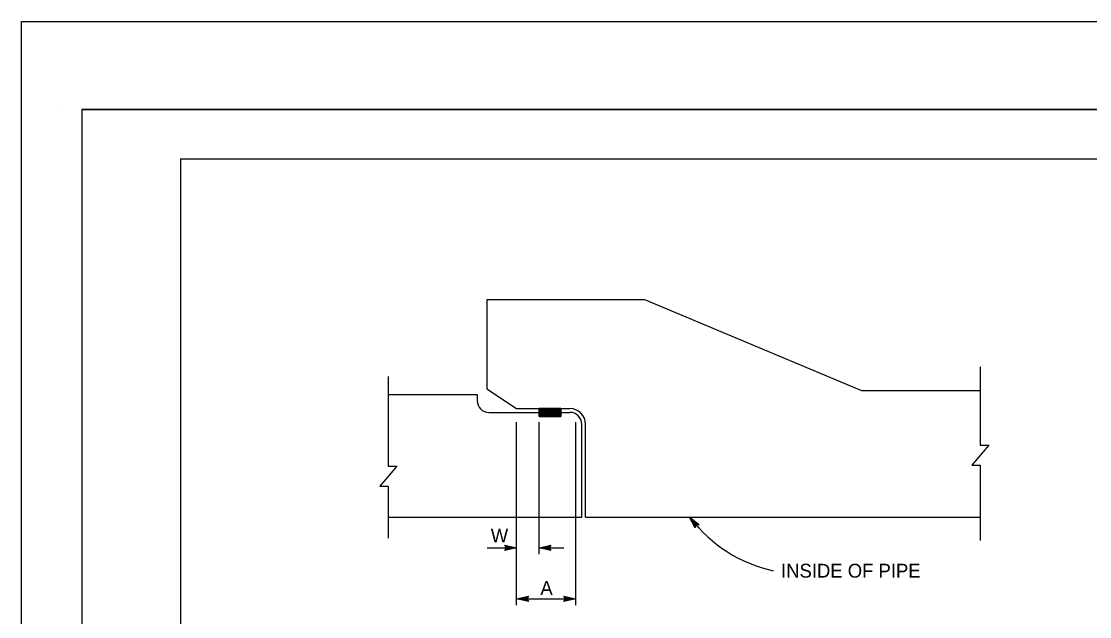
# Model space of a CAD drawing. Extents: x -894 to 866, y -476 to 714.
# Drawn here: x -894 to -353, y 412 to 714 of the extents above; entities that cross this region are included whole.
import ezdxf

# ---------------------------------------------------------------- set-up
doc = ezdxf.new("R2010")
doc.units = 0
for name, color, linetype in [('10 Sheet Format', 7, 'Continuous'), ('56 Stage 3 Anno', 7, 'Continuous'), ('57 Undefined', 7, 'Continuous'), ('60 Nongeo Data', 7, 'Continuous')]:
    doc.layers.add(name, color=color, linetype=linetype)

msp = doc.modelspace()

# ---------------------------------------------------------------- linework, layer by layer
at = {"layer": '10 Sheet Format'}
for p, q in [((-875.4157, 668.9669), (-875.4157, 668.9669)), ((-863.4257, 668.9615), (-863.4257, -431.0407)), ((-863.4257, 668.9615), (836.5777, 668.9615)), ((-813.4509, 643.9567), (811.5452, 643.9567)), ((-813.4509, 643.9567), (-813.4509, -406.0408))]:
    msp.add_line(p, q, dxfattribs=at)
for points in [[(-894.0439, 713.5635), (865.9554, 713.5635), (865.9554, -476.436), (-894.0439, -476.436)], [(-863.4257, -431.0407), (836.5777, -431.0407), (836.5777, 668.9615), (-863.4257, 668.9615)]]:
    msp.add_lwpolyline(points, close=True, dxfattribs=at)
at = {"layer": '56 Stage 3 Anno'}
for p, q in [((-643.0446, 417.8312), (-643.0446, 510.5338)), ((-631.6454, 443.693), (-631.6454, 510.5338)), ((-613.0446, 417.8312), (-613.0446, 510.5338)), ((-552.5023, 457.0213), (-555.3664, 462.461)), ((-555.3664, 462.461), (-555.3664, 462.461)), ((-555.3664, 462.461), (-550.4676, 458.75)), ((-552.3715, 457.4165), (-554.4735, 461.4091)), ((-554.4629, 461.4032), (-550.8936, 458.6961)), ((-552.2487, 457.8276), (-553.579, 460.3543)), ((-553.579, 460.3543), (-551.2727, 458.6067)), ((-552.0987, 458.1862), (-552.6853, 459.3008)), ((-552.6853, 459.3008), (-551.6983, 458.5532)), ((-551.9995, 458.4984), (-552.5023, 457.0213)), ((-552.5023, 457.0213), (-552.5023, 457.0213)), ((-550.4676, 458.75), (-551.9995, 458.4984)), ((-550.468, 458.75), (-550.468, 458.75)), ((-657.8862, 446.9737), (-643.0446, 446.9737)), ((-648.2446, 446.9737), (-649.0446, 448.3134)), ((-649.0446, 448.3134), (-649.0446, 448.3134)), ((-649.0446, 448.3134), (-643.0446, 446.9737)), ((-643.0446, 446.9737), (-649.0446, 445.6433)), ((-649.0446, 445.6433), (-648.2446, 446.9737)), ((-649.0446, 445.6433), (-649.0446, 445.6433)), ((-648.828, 447.9575), (-644.4245, 446.974)), ((-644.4355, 446.9701), (-648.8095, 446.0028)), ((-645.8072, 446.9756), (-648.6324, 446.3492)), ((-648.5942, 447.5981), (-645.8072, 446.9756)), ((-648.4182, 447.2512), (-647.1887, 446.9768)), ((-647.1887, 446.9768), (-648.3973, 446.7087)), ((-643.0446, 446.9737), (-643.0446, 446.9737)), ((-631.6454, 446.9737), (-625.6454, 448.3036)), ((-625.6454, 445.6335), (-631.6454, 446.9737)), ((-631.6454, 446.9737), (-631.6454, 446.9737)), ((-631.6454, 446.9737), (-619.0899, 446.9737)), ((-625.8619, 445.9894), (-630.2655, 446.9729)), ((-630.2545, 446.9768), (-625.8801, 447.9441)), ((-628.8824, 446.9713), (-626.0576, 447.5977)), ((-626.0958, 446.3489), (-628.8824, 446.9713)), ((-627.5013, 446.9701), (-626.2923, 447.2382)), ((-626.2718, 446.6957), (-627.5013, 446.9701)), ((-625.6454, 448.3036), (-626.4454, 446.9737)), ((-626.4454, 446.9737), (-625.6454, 445.6335)), ((-625.6454, 448.3036), (-625.6454, 448.3036)), ((-625.6454, 445.6335), (-625.6454, 445.6335)), ((-643.0446, 421.1119), (-637.0446, 422.4418)), ((-637.0446, 422.4418), (-637.8446, 421.1119)), ((-637.0446, 422.4418), (-637.0446, 422.4418)), ((-618.2446, 421.1119), (-619.0446, 422.4517)), ((-619.0446, 422.4517), (-619.0446, 422.4517)), ((-619.0446, 422.4517), (-613.0446, 421.1119)), ((-643.0446, 421.1119), (-613.0446, 421.1119)), ((-637.0446, 419.7717), (-643.0446, 421.1119)), ((-643.0446, 421.1119), (-643.0446, 421.1119)), ((-637.2611, 420.1276), (-641.6647, 421.1111)), ((-641.6536, 421.115), (-637.2792, 422.0824)), ((-640.2816, 421.1095), (-637.4568, 421.7359)), ((-637.495, 420.4871), (-640.2816, 421.1095)), ((-638.9005, 421.1084), (-637.6914, 421.3765)), ((-637.671, 420.8339), (-638.9005, 421.1084)), ((-637.8446, 421.1119), (-637.0446, 419.7717)), ((-637.0446, 419.7717), (-637.0446, 419.7717)), ((-613.0446, 421.1119), (-619.0446, 419.7816)), ((-619.0446, 419.7816), (-618.2446, 421.1119)), ((-619.0446, 419.7816), (-619.0446, 419.7816)), ((-618.8281, 422.0958), (-614.4246, 421.1123)), ((-614.4356, 421.1084), (-618.8096, 420.141)), ((-615.8072, 421.1139), (-618.6324, 420.4875)), ((-618.5942, 421.7363), (-615.8072, 421.1139)), ((-618.4183, 421.3895), (-617.1887, 421.115)), ((-617.1887, 421.115), (-618.3974, 420.8469)), ((-613.0446, 421.1119), (-613.0446, 421.1119))]:
    msp.add_line(p, q, dxfattribs=at)
msp.add_arc((-497.7671, 505.3655), 71.6467, 217.354369, 257.760894, dxfattribs=at)
at = {"layer": '60 Nongeo Data'}
for p, q in [((-643.0446, 572.5336), (-658.0446, 572.5336)), ((-658.0446, 572.5336), (-658.0446, 527.5337)), ((-578.0447, 572.5336), (-643.0446, 572.5336)), ((-468.0449, 526.5337), (-578.0447, 572.5336)), ((-408.0451, 538.5892), (-408.0451, 498.9736)), ((-708.0445, 533.7711), (-708.0445, 488.3173)), ((-658.0446, 527.5337), (-643.0446, 517.5337)), ((-408.0451, 526.5337), (-468.0449, 526.5337)), ((-708.0445, 524.5337), (-663.0445, 524.5337)), ((-663.0445, 524.5337), (-663.0445, 521.5337)), ((-657.0446, 515.5338), (-616.0446, 515.5338)), ((-643.0446, 517.5337), (-616.0446, 517.5337)), ((-620.6454, 517.5086), (-631.6454, 517.5086)), ((-631.6454, 513.5086), (-631.6454, 517.5086)), ((-631.6454, 517.2586), (-620.6454, 517.2586)), ((-631.6454, 517.0086), (-620.6454, 517.0086)), ((-631.6454, 517.0086), (-620.6454, 517.0086)), ((-631.6454, 516.7586), (-620.6454, 516.7586)), ((-631.6454, 516.5086), (-620.6454, 516.5086)), ((-620.6454, 516.5086), (-631.6454, 516.5086)), ((-631.6454, 516.5086), (-620.6454, 516.5086)), ((-631.6454, 516.2586), (-620.6454, 516.2586)), ((-631.6454, 516.0086), (-620.6454, 516.0086)), ((-631.6454, 516.0086), (-620.6454, 516.0086)), ((-631.6454, 515.7586), (-620.6454, 515.7586)), ((-631.6454, 515.5086), (-620.6454, 515.5086)), ((-620.6454, 515.5086), (-631.6454, 515.5086)), ((-631.6454, 515.5086), (-620.6454, 515.5086)), ((-631.6454, 515.2586), (-620.6454, 515.2586)), ((-631.6454, 515.0086), (-620.6454, 515.0086)), ((-631.6454, 515.0086), (-620.6454, 515.0086)), ((-631.6454, 514.7586), (-620.6454, 514.7586)), ((-631.6454, 514.5086), (-620.6454, 514.5086)), ((-620.6454, 514.5086), (-631.6454, 514.5086)), ((-631.6454, 514.5086), (-620.6454, 514.5086)), ((-620.6454, 517.5337), (-620.6454, 513.5086)), ((-631.6454, 514.2586), (-620.6454, 514.2586)), ((-631.6454, 514.0086), (-620.6454, 514.0086)), ((-631.6454, 514.0086), (-620.6454, 514.0086)), ((-631.6454, 513.7586), (-620.6454, 513.7586)), ((-631.6454, 513.5086), (-620.6454, 513.5086)), ((-620.6454, 513.5086), (-631.6454, 513.5086)), ((-610.0447, 462.5339), (-610.0447, 509.5338)), ((-608.0447, 462.5339), (-608.0447, 509.5338)), ((-403.6856, 498.9736), (-412.2699, 488.7433)), ((-408.0451, 498.9736), (-403.6856, 498.9736)), ((-703.685, 488.3173), (-712.2693, 478.087)), ((-708.0445, 488.3173), (-703.685, 488.3173)), ((-412.2699, 488.7433), (-408.0451, 488.7433)), ((-408.0451, 488.7433), (-408.0451, 450.5673)), ((-712.2693, 478.087), (-708.0445, 478.087)), ((-708.0445, 478.087), (-708.0445, 451.8772)), ((-708.0445, 462.5339), (-610.0447, 462.5339)), ((-608.0447, 462.5339), (-408.0451, 462.5339))]:
    msp.add_line(p, q, dxfattribs=at)
for centre, radius, start, end in [((-657.0445, 521.5336), 6, 180, 270), ((-616.0446, 509.5336), 8, 0, 90), ((-616.0446, 509.5336), 6, 0, 90)]:
    msp.add_arc(centre, radius, start, end, dxfattribs=at)

# ---------------------------------------------------------------- texts
at = {"layer": '57 Undefined'}
for s, p in [('W', (-656.1287, 449.6672)), ('INSIDE OF PIPE', (-508.989, 431.8473)), ('A', (-630.9734, 423.0804))]:
    msp.add_text(s, height=7, dxfattribs=at).set_placement(p)

doc.saveas('drawing.dxf')
